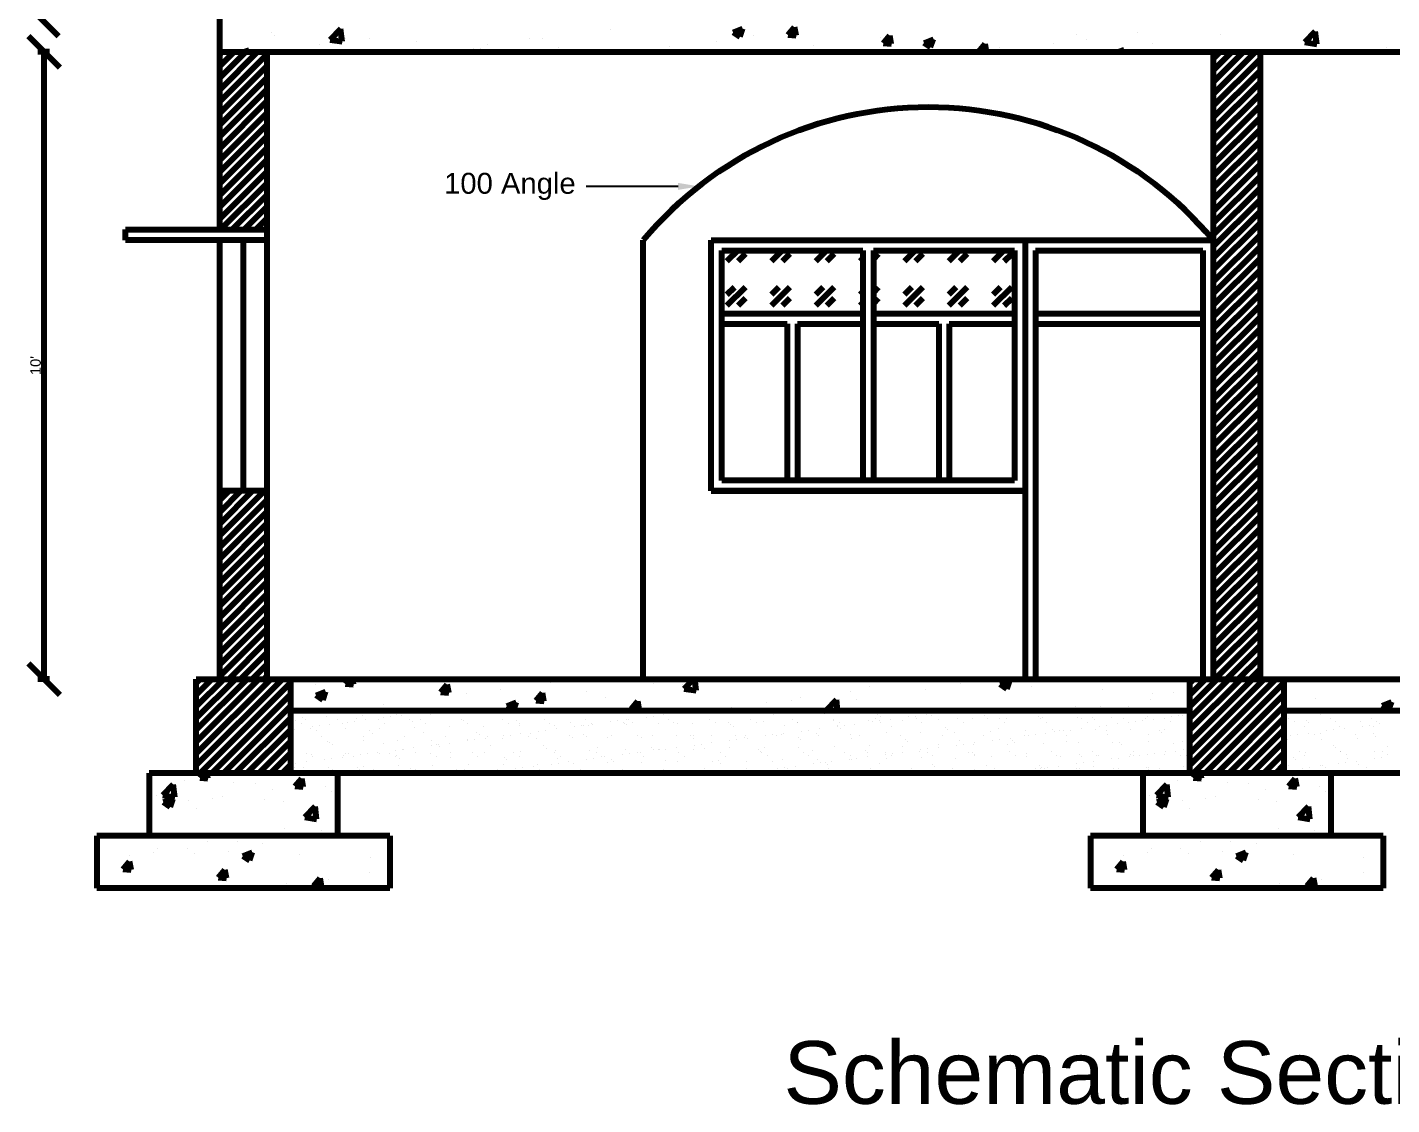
# Model space of a CAD drawing. Header units: inches. Extents: x 934 to 13503, y 40 to 6452.
# Drawn here: x 3445.5 to 3706.4, y 3813.6 to 4019.8 of the extents above; entities that cross this region are included whole.
import ezdxf

# ---------------------------------------------------------------- set-up
doc = ezdxf.new("R2010")
doc.units = ezdxf.units.IN
doc.layers.add('WINDOW', color=2, linetype='Continuous')
doc.styles.add('Annotative', font='arial.ttf')
doc.styles.get("Standard").update_dxf_attribs({"font": 'arial.ttf'})

# ---------------------------------------------------------------- blocks, each defined once
blk = doc.blocks.new('_Oblique')
at = {"color": 0, "linetype": 'ByBlock', "lineweight": -2}
blk.add_line((-0.5, -0.5), (0.5, 0.5), dxfattribs=at)

msp = doc.modelspace()

# ---------------------------------------------------------------- linework, layer by layer
at = {"color": 0, "lineweight": 80}
for p, q in [((3576.32, 3979.093), (3636.32, 3979.093)), ((3576.32, 3931.093), (3576.32, 3979.093)), ((3578.32, 3933.093), (3578.32, 3977.093)), ((3578.32, 3977.093), (3605.32, 3977.093)), ((3605.32, 3977.093), (3605.32, 3933.093)), ((3607.32, 3977.093), (3607.32, 3933.093)), ((3607.32, 3977.093), (3634.32, 3977.093)), ((3634.32, 3977.093), (3634.32, 3933.093)), ((3636.32, 3979.093), (3636.32, 3931.093)), ((3578.32, 3965.044), (3605.32, 3965.044)), ((3607.32, 3965.044), (3634.32, 3965.044)), ((3638.32, 3965.044), (3670.32, 3965.044)), ((3578.32, 3963.044), (3590.82, 3963.044)), ((3590.82, 3963.044), (3590.82, 3933.093)), ((3592.82, 3963.044), (3592.82, 3933.093)), ((3592.82, 3963.044), (3605.32, 3963.044)), ((3607.32, 3963.044), (3619.82, 3963.044)), ((3619.82, 3963.044), (3619.82, 3933.093)), ((3621.82, 3963.044), (3621.82, 3933.093)), ((3621.82, 3963.044), (3634.32, 3963.044)), ((3638.32, 3963.044), (3670.32, 3963.044)), ((3634.32, 3933.093), (3578.32, 3933.093)), ((3636.32, 3931.093), (3576.32, 3931.093))]:
    msp.add_line(p, q, dxfattribs=at)
at = {"layer": 'WINDOW', "color": 0, "lineweight": 80}
for p, q in [((3482.32, 3981.093), (3482.32, 4141.093)), ((3449.744, 4015.093), (3447.494, 4015.093)), ((3482.32, 4015.093), (3846.32, 4015.093)), ((3491.32, 4015.093), (3491.32, 3895.093)), ((3672.32, 4015.093), (3672.32, 3895.093)), ((3681.32, 3895.093), (3681.32, 4015.093)), ((3464.32, 3979.093), (3464.32, 3981.093)), ((3464.32, 3981.093), (3491.32, 3981.093)), ((3491.32, 3979.093), (3464.32, 3979.093)), ((3482.32, 3895.093), (3482.32, 3979.093)), ((3486.82, 3979.093), (3486.82, 3931.093)), ((3563.32, 3895.093), (3563.32, 3979.093)), ((3576.32, 3979.093), (3672.32, 3979.093)), ((3636.32, 3979.093), (3636.32, 3895.093)), ((3638.32, 3977.093), (3670.32, 3977.093)), ((3638.32, 3977.093), (3638.32, 3895.093)), ((3670.32, 3977.093), (3670.32, 3895.093)), ((3491.32, 3931.093), (3482.32, 3931.093)), ((3576.32, 3931.093), (3636.32, 3931.093)), ((3449.744, 3895.093), (3447.494, 3895.093)), ((3477.82, 3895.093), (3777.32, 3895.093)), ((3477.82, 3877.093), (3477.82, 3895.093)), ((3495.82, 3895.093), (3495.82, 3877.093)), ((3667.82, 3877.093), (3667.82, 3895.093)), ((3685.82, 3895.093), (3685.82, 3877.093)), ((3495.82, 3889.093), (3667.82, 3889.093)), ((3685.82, 3889.093), (3754.82, 3889.093)), ((3846.32, 3877.093), (3468.82, 3877.093)), ((3468.82, 3877.093), (3468.82, 3865.093)), ((3504.82, 3877.093), (3504.82, 3865.093)), ((3658.82, 3877.093), (3658.82, 3865.093)), ((3694.82, 3877.093), (3694.82, 3865.093)), ((3514.82, 3865.093), (3458.82, 3865.093)), ((3458.82, 3865.093), (3458.82, 3855.093)), ((3514.82, 3865.093), (3514.82, 3855.093)), ((3704.82, 3865.093), (3648.82, 3865.093)), ((3648.82, 3865.093), (3648.82, 3855.093)), ((3704.82, 3865.093), (3704.82, 3855.093)), ((3514.82, 3855.093), (3458.82, 3855.093)), ((3704.82, 3855.093), (3648.82, 3855.093))]:
    msp.add_line(p, q, dxfattribs=at)
at = {"layer": 'WINDOW', "color": 0, "linetype": 'Continuous', "lineweight": 80, "transparency": 33554687}
for p, q in [((3492.128, 4018.897), (3492.128, 4018.897)), ((3503.461, 4017.442), (3505.44, 4019.504)), ((3505.718, 4017.091), (3505.438, 4019.504)), ((3557.117, 4019.453), (3557.117, 4019.453)), ((3580.502, 4018.899), (3581.766, 4018.047)), ((3580.503, 4018.9), (3582.282, 4019.583)), ((3581.766, 4018.047), (3582.281, 4019.582)), ((3590.8, 4019.127), (3590.8, 4019.127)), ((3591.018, 4018.361), (3592.243, 4019.82)), ((3592.049, 4019.698), (3592.049, 4019.698)), ((3592.528, 4018.226), (3592.234, 4019.818)), ((3646.188, 4018.437), (3646.188, 4018.437)), ((3657.778, 4018.806), (3657.778, 4018.806)), ((3673.689, 4018.499), (3673.689, 4018.499)), ((3689.849, 4016.959), (3691.827, 4019.021)), ((3692.106, 4016.609), (3691.825, 4019.021)), ((3492.85, 4018.163), (3492.85, 4018.163)), ((3501.423, 4016.498), (3501.423, 4016.498)), ((3503.46, 4017.445), (3505.719, 4017.094)), ((3506.409, 4017.59), (3506.409, 4017.59)), ((3511.043, 4017.765), (3511.043, 4017.765)), ((3519.969, 4017.017), (3519.969, 4017.017)), ((3533.528, 4016.444), (3533.528, 4016.444)), ((3541.524, 4017.647), (3541.524, 4017.647)), ((3544.075, 4017.665), (3544.075, 4017.665)), ((3547.087, 4015.872), (3547.087, 4015.872)), ((3568.4, 4016.178), (3568.4, 4016.178)), ((3577.236, 4017.156), (3577.236, 4017.156)), ((3584.442, 4018.289), (3584.442, 4018.289)), ((3591.018, 4018.361), (3592.536, 4018.228)), ((3595.871, 4016.316), (3595.871, 4016.316)), ((3608.701, 4017.943), (3608.701, 4017.943)), ((3609.237, 4016.767), (3610.461, 4018.226)), ((3609.237, 4016.767), (3610.755, 4016.634)), ((3610.746, 4016.632), (3610.453, 4018.224)), ((3617.006, 4016.866), (3618.785, 4017.549)), ((3617.006, 4016.865), (3618.269, 4016.012)), ((3618.269, 4016.013), (3618.784, 4017.547)), ((3627.455, 4015.173), (3628.68, 4016.632)), ((3628.955, 4015.093), (3628.671, 4016.631)), ((3631.375, 4015.895), (3631.375, 4015.895)), ((3641.799, 4016.702), (3641.799, 4016.702)), ((3648.158, 4017.539), (3648.158, 4017.539)), ((3660.648, 4016.71), (3660.648, 4016.71)), ((3689.848, 4016.962), (3692.107, 4016.612)), ((3705.516, 4015.952), (3705.516, 4015.952)), ((3482.32, 4014.614), (3482.799, 4015.093)), ((3482.32, 4012.369), (3485.044, 4015.093)), ((3482.32, 4010.123), (3487.289, 4015.093)), ((3482.32, 4007.878), (3489.534, 4015.093)), ((3482.32, 4005.633), (3491.32, 4014.633)), ((3484.647, 4015.324), (3484.647, 4015.324)), ((3486.979, 4015.093), (3487.934, 4015.459)), ((3487.81, 4015.093), (3487.933, 4015.458)), ((3495.064, 4015.661), (3495.064, 4015.661)), ((3526.711, 4015.105), (3526.711, 4015.105)), ((3530.883, 4015.76), (3530.883, 4015.76)), ((3532.349, 4015.093), (3532.547, 4015.3)), ((3532.57, 4015.093), (3532.546, 4015.299)), ((3560.646, 4015.299), (3560.646, 4015.299)), ((3627.455, 4015.173), (3628.37, 4015.093)), ((3654.189, 4015.093), (3655.288, 4015.515)), ((3655.146, 4015.093), (3655.287, 4015.513)), ((3672.32, 4013.783), (3673.629, 4015.093)), ((3672.32, 4011.538), (3675.874, 4015.093)), ((3672.32, 4009.293), (3678.12, 4015.093)), ((3672.32, 4007.048), (3680.365, 4015.093)), ((3672.32, 4004.803), (3681.32, 4013.803)), ((3699.157, 4015.115), (3699.157, 4015.115)), ((3482.32, 4003.388), (3491.32, 4012.388)), ((3672.32, 4002.558), (3681.32, 4011.558)), ((3482.32, 4001.143), (3491.32, 4010.143)), ((3672.32, 4000.313), (3681.32, 4009.313)), ((3482.32, 3998.898), (3491.32, 4007.898)), ((3482.32, 3996.653), (3491.32, 4005.653)), ((3672.32, 3998.068), (3681.32, 4007.068)), ((3482.32, 3994.408), (3491.32, 4003.408)), ((3672.32, 3995.823), (3681.32, 4004.823)), ((3482.32, 3992.163), (3491.32, 4001.163)), ((3672.32, 3993.578), (3681.32, 4002.578)), ((3672.32, 3991.332), (3681.32, 4000.332)), ((3482.32, 3989.918), (3491.32, 3998.918)), ((3672.32, 3989.087), (3681.32, 3998.087)), ((3482.32, 3987.673), (3491.32, 3996.673)), ((3672.32, 3986.842), (3681.32, 3995.842)), ((3482.32, 3985.428), (3491.32, 3994.428)), ((3672.32, 3984.597), (3681.32, 3993.597)), ((3482.32, 3983.183), (3491.32, 3992.183)), ((3482.475, 3981.093), (3491.32, 3989.938)), ((3672.32, 3982.352), (3681.32, 3991.352)), ((3484.72, 3981.093), (3491.32, 3987.693)), ((3672.32, 3980.107), (3681.32, 3989.107)), ((3486.965, 3981.093), (3491.32, 3985.447)), ((3672.32, 3977.862), (3681.32, 3986.862)), ((3672.32, 3975.617), (3681.32, 3984.617)), ((3489.21, 3981.093), (3491.32, 3983.202)), ((3672.32, 3973.372), (3681.32, 3982.372)), ((3477.798, 3979.362), (3477.798, 3979.362)), ((3672.32, 3971.127), (3681.32, 3980.127)), ((3579.318, 3975.034), (3581.377, 3977.093)), ((3587.803, 3975.034), (3589.862, 3977.093)), ((3596.289, 3975.034), (3598.347, 3977.093)), ((3613.259, 3975.034), (3615.318, 3977.093)), ((3621.745, 3975.034), (3623.803, 3977.093)), ((3630.23, 3975.034), (3632.288, 3977.093)), ((3672.32, 3968.882), (3681.32, 3977.882)), ((3581.44, 3975.034), (3582.854, 3976.449)), ((3589.925, 3975.034), (3591.339, 3976.449)), ((3598.41, 3975.034), (3599.824, 3976.449)), ((3604.774, 3975.034), (3605.32, 3975.58)), ((3607.32, 3975.459), (3608.31, 3976.449)), ((3615.381, 3975.034), (3616.795, 3976.449)), ((3623.866, 3975.034), (3625.28, 3976.449)), ((3632.351, 3975.034), (3633.765, 3976.449)), ((3672.32, 3966.637), (3681.32, 3975.637)), ((3672.32, 3964.392), (3681.32, 3973.392)), ((3579.318, 3966.549), (3582.854, 3970.085)), ((3579.318, 3968.67), (3580.732, 3970.085)), ((3587.803, 3966.549), (3591.339, 3970.085)), ((3587.803, 3968.67), (3589.218, 3970.085)), ((3596.289, 3966.549), (3599.824, 3970.085)), ((3596.289, 3968.67), (3597.703, 3970.085)), ((3604.774, 3968.67), (3605.32, 3969.216)), ((3607.32, 3969.095), (3608.31, 3970.085)), ((3613.259, 3966.549), (3616.795, 3970.085)), ((3613.259, 3968.67), (3614.674, 3970.085)), ((3621.745, 3966.549), (3625.28, 3970.085)), ((3621.745, 3968.67), (3623.159, 3970.085)), ((3630.23, 3966.549), (3633.765, 3970.085)), ((3630.23, 3968.67), (3631.644, 3970.085)), ((3672.32, 3962.147), (3681.32, 3971.147)), ((3672.32, 3959.902), (3681.32, 3968.902)), ((3581.44, 3966.549), (3582.854, 3967.963)), ((3589.925, 3966.549), (3591.339, 3967.963)), ((3598.41, 3966.549), (3599.824, 3967.963)), ((3604.774, 3966.549), (3605.32, 3967.095)), ((3607.32, 3966.973), (3608.31, 3967.963)), ((3615.381, 3966.549), (3616.795, 3967.963)), ((3623.866, 3966.549), (3625.28, 3967.963)), ((3632.351, 3966.549), (3633.765, 3967.963)), ((3672.32, 3957.657), (3681.32, 3966.657)), ((3672.32, 3955.411), (3681.32, 3964.411)), ((3672.32, 3953.166), (3681.32, 3962.166)), ((3672.32, 3950.921), (3681.32, 3959.921)), ((3672.32, 3948.676), (3681.32, 3957.676)), ((3672.32, 3946.431), (3681.32, 3955.431)), ((3672.32, 3944.186), (3681.32, 3953.186)), ((3672.32, 3941.941), (3681.32, 3950.941)), ((3672.32, 3939.696), (3681.32, 3948.696)), ((3672.32, 3937.451), (3681.32, 3946.451)), ((3672.32, 3935.206), (3681.32, 3944.206)), ((3672.32, 3932.961), (3681.32, 3941.961)), ((3672.32, 3930.716), (3681.32, 3939.716)), ((3672.32, 3928.471), (3681.32, 3937.471)), ((3672.32, 3926.226), (3681.32, 3935.226)), ((3672.32, 3923.981), (3681.32, 3932.981)), ((3482.32, 3929.301), (3484.111, 3931.093)), ((3482.32, 3927.056), (3486.356, 3931.093)), ((3482.32, 3924.811), (3488.602, 3931.093)), ((3482.32, 3922.566), (3490.847, 3931.093)), ((3672.32, 3921.736), (3681.32, 3930.736)), ((3482.32, 3920.321), (3491.32, 3929.321)), ((3672.32, 3919.49), (3681.32, 3928.49)), ((3482.32, 3918.076), (3491.32, 3927.076)), ((3482.32, 3915.831), (3491.32, 3924.831)), ((3672.32, 3917.245), (3681.32, 3926.245)), ((3482.32, 3913.586), (3491.32, 3922.586)), ((3672.32, 3915), (3681.32, 3924)), ((3482.32, 3911.341), (3491.32, 3920.341)), ((3672.32, 3912.755), (3681.32, 3921.755)), ((3672.32, 3910.51), (3681.32, 3919.51)), ((3482.32, 3909.096), (3491.32, 3918.096)), ((3672.32, 3908.265), (3681.32, 3917.265)), ((3482.32, 3906.851), (3491.32, 3915.851)), ((3672.32, 3906.02), (3681.32, 3915.02)), ((3482.32, 3904.605), (3491.32, 3913.605)), ((3672.32, 3903.775), (3681.32, 3912.775)), ((3482.32, 3902.36), (3491.32, 3911.36)), ((3482.32, 3900.115), (3491.32, 3909.115)), ((3672.32, 3901.53), (3681.32, 3910.53)), ((3482.32, 3897.87), (3491.32, 3906.87)), ((3672.32, 3899.285), (3681.32, 3908.285)), ((3482.32, 3895.625), (3491.32, 3904.625)), ((3672.32, 3897.04), (3681.32, 3906.04)), ((3672.618, 3895.093), (3681.32, 3903.795)), ((3484.032, 3895.093), (3491.32, 3902.38)), ((3674.863, 3895.093), (3681.32, 3901.55)), ((3486.278, 3895.093), (3491.32, 3900.135)), ((3677.108, 3895.093), (3681.32, 3899.305)), ((3488.523, 3895.093), (3491.32, 3897.89)), ((3679.353, 3895.093), (3681.32, 3897.06)), ((3477.82, 3894.33), (3478.583, 3895.093)), ((3477.82, 3892.085), (3480.828, 3895.093)), ((3477.82, 3889.84), (3483.073, 3895.093)), ((3477.82, 3887.595), (3485.318, 3895.093)), ((3477.82, 3885.35), (3487.563, 3895.093)), ((3477.82, 3883.105), (3489.808, 3895.093)), ((3477.82, 3880.859), (3492.053, 3895.093)), ((3477.82, 3878.614), (3494.298, 3895.093)), ((3478.543, 3877.093), (3495.82, 3894.369)), ((3490.768, 3895.093), (3491.32, 3895.645)), ((3500.688, 3893.969), (3500.688, 3893.969)), ((3506.378, 3894.184), (3507.14, 3895.093)), ((3506.378, 3894.184), (3507.896, 3894.051)), ((3507.888, 3894.05), (3507.695, 3895.093)), ((3524.596, 3892.59), (3525.821, 3894.05)), ((3526.106, 3892.456), (3525.812, 3894.048)), ((3545.575, 3894.374), (3545.575, 3894.374)), ((3565.313, 3894.247), (3565.313, 3894.247)), ((3570.85, 3894.078), (3570.85, 3894.078)), ((3571.146, 3893.249), (3573.405, 3892.899)), ((3571.147, 3893.246), (3572.919, 3895.093)), ((3573.404, 3892.896), (3573.148, 3895.093)), ((3606.562, 3893.586), (3606.562, 3893.586)), ((3610.508, 3894.816), (3610.508, 3894.816)), ((3618.974, 3894.899), (3618.974, 3894.899)), ((3624.067, 3894.243), (3624.067, 3894.243)), ((3630.302, 3894.803), (3630.302, 3894.803)), ((3631.589, 3894.093), (3633.368, 3894.775)), ((3631.589, 3894.091), (3632.852, 3893.239)), ((3632.852, 3893.239), (3633.367, 3894.774)), ((3637.626, 3893.67), (3637.626, 3893.67)), ((3667.82, 3894.33), (3668.583, 3895.093)), ((3667.82, 3892.085), (3670.828, 3895.093)), ((3667.82, 3889.84), (3673.073, 3895.093)), ((3667.82, 3887.595), (3675.318, 3895.093)), ((3667.82, 3885.35), (3677.563, 3895.093)), ((3667.82, 3883.105), (3679.808, 3895.093)), ((3667.82, 3880.859), (3682.053, 3895.093)), ((3667.82, 3878.614), (3684.298, 3895.093)), ((3668.543, 3877.093), (3685.82, 3894.369)), ((3480.788, 3877.093), (3495.82, 3892.124)), ((3500.738, 3892.002), (3502.001, 3891.149)), ((3500.739, 3892.003), (3502.517, 3892.686)), ((3502.001, 3891.149), (3502.516, 3892.684)), ((3524.596, 3892.59), (3526.115, 3892.458)), ((3529.596, 3892.27), (3529.596, 3892.27)), ((3535.955, 3893.107), (3535.955, 3893.107)), ((3537.242, 3889.969), (3539.02, 3890.651)), ((3538.504, 3889.115), (3539.019, 3890.65)), ((3539.442, 3890.832), (3539.442, 3890.832)), ((3542.815, 3890.997), (3544.039, 3892.456)), ((3542.815, 3890.996), (3544.333, 3890.864)), ((3544.324, 3890.862), (3544.031, 3892.454)), ((3552.484, 3892.62), (3552.484, 3892.62)), ((3556.037, 3891.535), (3556.037, 3891.535)), ((3561.033, 3889.403), (3562.258, 3890.862)), ((3562.543, 3889.268), (3562.249, 3890.86)), ((3586.954, 3890.683), (3586.954, 3890.683)), ((3591.749, 3891.043), (3591.749, 3891.043)), ((3593.312, 3891.52), (3593.312, 3891.52)), ((3598.304, 3889.093), (3600.233, 3891.104)), ((3600.465, 3889.093), (3600.231, 3891.104)), ((3602.932, 3892.787), (3602.932, 3892.787)), ((3604.068, 3891.11), (3604.068, 3891.11)), ((3617.26, 3893.014), (3617.26, 3893.014)), ((3651.185, 3893.097), (3651.185, 3893.097)), ((3660.29, 3891.2), (3660.29, 3891.2)), ((3660.702, 3892.325), (3660.702, 3892.325)), ((3664.744, 3892.524), (3664.744, 3892.524)), ((3670.788, 3877.093), (3685.82, 3892.124)), ((3691.862, 3891.379), (3691.862, 3891.379)), ((3704.596, 3890.024), (3706.374, 3890.707)), ((3705.421, 3890.806), (3705.421, 3890.806)), ((3705.858, 3889.171), (3706.373, 3890.705)), ((3483.033, 3877.093), (3495.82, 3889.879)), ((3496.204, 3887.992), (3496.204, 3887.992)), ((3502.701, 3887.961), (3502.701, 3887.961)), ((3509.561, 3888.208), (3509.561, 3888.208)), ((3513.555, 3890.158), (3513.555, 3890.158)), ((3516.21, 3888.293), (3516.21, 3888.293)), ((3517.046, 3888.215), (3517.046, 3888.215)), ((3520.496, 3888.669), (3520.496, 3888.669)), ((3521.818, 3888.843), (3521.818, 3888.843)), ((3522.708, 3888.262), (3522.708, 3888.262)), ((3529.568, 3888.509), (3529.568, 3888.509)), ((3536.217, 3888.594), (3536.217, 3888.594)), ((3537.241, 3889.967), (3538.504, 3889.115)), ((3542.714, 3888.563), (3542.714, 3888.563)), ((3547.212, 3888.882), (3547.212, 3888.882)), ((3549.574, 3888.81), (3549.574, 3888.81)), ((3556.223, 3888.895), (3556.223, 3888.895)), ((3557.057, 3889.087), (3557.057, 3889.087)), ((3561.033, 3889.403), (3562.551, 3889.27)), ((3562.721, 3888.863), (3562.721, 3888.863)), ((3565.183, 3887.976), (3565.183, 3887.976)), ((3567.221, 3888.999), (3567.221, 3888.999)), ((3567.248, 3888.248), (3567.248, 3888.248)), ((3567.689, 3888.57), (3567.689, 3888.57)), ((3570.698, 3888.702), (3570.698, 3888.702)), ((3572.02, 3888.876), (3572.02, 3888.876)), ((3577.534, 3888.775), (3577.534, 3888.775)), ((3580.329, 3889.093), (3580.476, 3889.268)), ((3580.5, 3889.093), (3580.468, 3889.266)), ((3587.698, 3888.688), (3587.698, 3888.688)), ((3588.166, 3888.259), (3588.166, 3888.259)), ((3591.238, 3889.484), (3591.238, 3889.484)), ((3598.012, 3888.463), (3598.012, 3888.463)), ((3608.175, 3888.376), (3608.175, 3888.376)), ((3608.643, 3887.947), (3608.643, 3887.947)), ((3615.384, 3888.008), (3615.384, 3888.008)), ((3617.449, 3888.28), (3617.449, 3888.28)), ((3618.489, 3888.151), (3618.489, 3888.151)), ((3620.899, 3888.735), (3620.899, 3888.735)), ((3622.222, 3888.909), (3622.222, 3888.909)), ((3628.652, 3888.064), (3628.652, 3888.064)), ((3644.311, 3889.096), (3644.311, 3889.096)), ((3645.889, 3889.782), (3645.889, 3889.782)), ((3650.67, 3889.933), (3650.67, 3889.933)), ((3656.015, 3889.878), (3656.015, 3889.878)), ((3659.69, 3888.017), (3659.69, 3888.017)), ((3665.586, 3888.041), (3665.586, 3888.041)), ((3666.339, 3888.102), (3666.339, 3888.102)), ((3667.651, 3888.313), (3667.651, 3888.313)), ((3673.033, 3877.093), (3685.82, 3889.879)), ((3686.345, 3888.403), (3686.345, 3888.403)), ((3692.843, 3888.372), (3692.843, 3888.372)), ((3698.188, 3888.928), (3698.188, 3888.928)), ((3699.703, 3888.619), (3699.703, 3888.619)), ((3704.595, 3890.023), (3705.858, 3889.17)), ((3706.352, 3888.704), (3706.352, 3888.704)), ((3485.278, 3877.093), (3495.82, 3887.634)), ((3487.523, 3877.093), (3495.82, 3885.389)), ((3496.535, 3885.515), (3496.535, 3885.515)), ((3496.894, 3887.259), (3496.894, 3887.259)), ((3497.965, 3886.576), (3497.965, 3886.576)), ((3498.154, 3887.706), (3498.154, 3887.706)), ((3498.622, 3887.277), (3498.622, 3887.277)), ((3499.638, 3885.611), (3499.638, 3885.611)), ((3499.985, 3885.969), (3499.985, 3885.969)), ((3501.307, 3886.143), (3501.307, 3886.143)), ((3503.372, 3886.415), (3503.372, 3886.415)), ((3504.804, 3887.273), (3504.804, 3887.273)), ((3505.875, 3886.591), (3505.875, 3886.591)), ((3506.287, 3885.695), (3506.287, 3885.695)), ((3506.822, 3886.869), (3506.822, 3886.869)), ((3508.144, 3887.043), (3508.144, 3887.043)), ((3508.467, 3887.481), (3508.467, 3887.481)), ((3510.209, 3887.315), (3510.209, 3887.315)), ((3512.714, 3887.287), (3512.714, 3887.287)), ((3512.784, 3885.664), (3512.784, 3885.664)), ((3513.659, 3887.769), (3513.659, 3887.769)), ((3513.785, 3886.605), (3513.785, 3886.605)), ((3514.981, 3887.943), (3514.981, 3887.943)), ((3518.631, 3887.394), (3518.631, 3887.394)), ((3519.099, 3886.965), (3519.099, 3886.965)), ((3519.645, 3885.911), (3519.645, 3885.911)), ((3520.623, 3887.302), (3520.623, 3887.302)), ((3521.695, 3886.619), (3521.695, 3886.619)), ((3526.293, 3885.996), (3526.293, 3885.996)), ((3528.533, 3887.316), (3528.533, 3887.316)), ((3528.944, 3887.169), (3528.944, 3887.169)), ((3529.604, 3886.634), (3529.604, 3886.634)), ((3532.791, 3885.965), (3532.791, 3885.965)), ((3536.443, 3887.331), (3536.443, 3887.331)), ((3537.514, 3886.648), (3537.514, 3886.648)), ((3539.108, 3887.082), (3539.108, 3887.082)), ((3539.576, 3886.653), (3539.576, 3886.653)), ((3539.651, 3886.212), (3539.651, 3886.212)), ((3544.353, 3887.345), (3544.353, 3887.345)), ((3545.424, 3886.663), (3545.424, 3886.663)), ((3546.3, 3886.297), (3546.3, 3886.297)), ((3546.737, 3885.547), (3546.737, 3885.547)), ((3549.422, 3886.857), (3549.422, 3886.857)), ((3550.187, 3886.001), (3550.187, 3886.001)), ((3551.509, 3886.175), (3551.509, 3886.175)), ((3551.962, 3886.235), (3551.962, 3886.235)), ((3552.263, 3887.359), (3552.263, 3887.359)), ((3552.797, 3886.266), (3552.797, 3886.266)), ((3553.334, 3886.677), (3553.334, 3886.677)), ((3553.574, 3886.447), (3553.574, 3886.447)), ((3557.024, 3886.902), (3557.024, 3886.902)), ((3558.346, 3887.076), (3558.346, 3887.076)), ((3559.585, 3886.77), (3559.585, 3886.77)), ((3559.658, 3886.513), (3559.658, 3886.513)), ((3560.053, 3886.341), (3560.053, 3886.341)), ((3560.173, 3887.374), (3560.173, 3887.374)), ((3560.411, 3887.347), (3560.411, 3887.347)), ((3561.244, 3886.691), (3561.244, 3886.691)), ((3563.861, 3887.802), (3563.861, 3887.802)), ((3566.306, 3886.598), (3566.306, 3886.598)), ((3568.083, 3887.388), (3568.083, 3887.388)), ((3569.154, 3886.706), (3569.154, 3886.706)), ((3569.899, 3886.546), (3569.899, 3886.546)), ((3572.804, 3886.567), (3572.804, 3886.567)), ((3575.993, 3887.402), (3575.993, 3887.402)), ((3577.064, 3886.72), (3577.064, 3886.72)), ((3579.664, 3886.814), (3579.664, 3886.814)), ((3580.062, 3886.458), (3580.062, 3886.458)), ((3580.531, 3886.029), (3580.531, 3886.029)), ((3583.903, 3887.417), (3583.903, 3887.417)), ((3584.974, 3886.734), (3584.974, 3886.734)), ((3586.313, 3886.899), (3586.313, 3886.899)), ((3590.376, 3886.234), (3590.376, 3886.234)), ((3591.813, 3887.431), (3591.813, 3887.431)), ((3592.81, 3886.868), (3592.81, 3886.868)), ((3592.884, 3886.749), (3592.884, 3886.749)), ((3596.938, 3885.58), (3596.938, 3885.58)), ((3599.671, 3887.115), (3599.671, 3887.115)), ((3599.723, 3887.446), (3599.723, 3887.446)), ((3600.388, 3886.034), (3600.388, 3886.034)), ((3600.54, 3886.146), (3600.54, 3886.146)), ((3600.794, 3886.763), (3600.794, 3886.763)), ((3601.008, 3885.717), (3601.008, 3885.717)), ((3601.71, 3886.208), (3601.71, 3886.208)), ((3603.775, 3886.48), (3603.775, 3886.48)), ((3606.319, 3887.199), (3606.319, 3887.199)), ((3607.225, 3886.934), (3607.225, 3886.934)), ((3607.633, 3887.46), (3607.633, 3887.46)), ((3608.547, 3887.108), (3608.547, 3887.108)), ((3608.704, 3886.778), (3608.704, 3886.778)), ((3610.612, 3887.38), (3610.612, 3887.38)), ((3610.853, 3885.922), (3610.853, 3885.922)), ((3612.817, 3887.168), (3612.817, 3887.168)), ((3614.062, 3887.834), (3614.062, 3887.834)), ((3615.543, 3887.474), (3615.543, 3887.474)), ((3616.614, 3886.792), (3616.614, 3886.792)), ((3619.677, 3887.415), (3619.677, 3887.415)), ((3621.017, 3885.834), (3621.017, 3885.834)), ((3621.485, 3885.405), (3621.485, 3885.405)), ((3623.452, 3887.489), (3623.452, 3887.489)), ((3624.524, 3886.806), (3624.524, 3886.806)), ((3626.326, 3887.5), (3626.326, 3887.5)), ((3629.121, 3887.635), (3629.121, 3887.635)), ((3631.33, 3885.61), (3631.33, 3885.61)), ((3631.362, 3887.503), (3631.362, 3887.503)), ((3632.433, 3886.821), (3632.433, 3886.821)), ((3632.823, 3887.469), (3632.823, 3887.469)), ((3638.966, 3887.839), (3638.966, 3887.839)), ((3639.272, 3887.517), (3639.272, 3887.517)), ((3639.684, 3887.716), (3639.684, 3887.716)), ((3640.343, 3886.835), (3640.343, 3886.835)), ((3641.494, 3885.523), (3641.494, 3885.523)), ((3645.075, 3885.341), (3645.075, 3885.341)), ((3646.332, 3887.801), (3646.332, 3887.801)), ((3647.14, 3885.613), (3647.14, 3885.613)), ((3647.182, 3887.532), (3647.182, 3887.532)), ((3648.253, 3886.849), (3648.253, 3886.849)), ((3649.13, 3887.752), (3649.13, 3887.752)), ((3649.598, 3887.323), (3649.598, 3887.323)), ((3649.767, 3885.42), (3649.767, 3885.42)), ((3650.59, 3886.067), (3650.59, 3886.067)), ((3651.912, 3886.241), (3651.912, 3886.241)), ((3652.83, 3887.77), (3652.83, 3887.77)), ((3653.977, 3886.513), (3653.977, 3886.513)), ((3655.092, 3887.546), (3655.092, 3887.546)), ((3656.163, 3886.864), (3656.163, 3886.864)), ((3656.416, 3885.504), (3656.416, 3885.504)), ((3657.427, 3886.967), (3657.427, 3886.967)), ((3658.749, 3887.141), (3658.749, 3887.141)), ((3659.443, 3887.527), (3659.443, 3887.527)), ((3660.814, 3887.413), (3660.814, 3887.413)), ((3662.913, 3885.473), (3662.913, 3885.473)), ((3663.002, 3887.561), (3663.002, 3887.561)), ((3664.073, 3886.878), (3664.073, 3886.878)), ((3664.264, 3887.867), (3664.264, 3887.867)), ((3675.278, 3877.093), (3685.82, 3887.634)), ((3677.523, 3877.093), (3685.82, 3885.389)), ((3686.732, 3887.604), (3686.732, 3887.604)), ((3687.803, 3886.921), (3687.803, 3886.921)), ((3689.78, 3886.021), (3689.78, 3886.021)), ((3690.084, 3887.128), (3690.084, 3887.128)), ((3690.552, 3886.699), (3690.552, 3886.699)), ((3694.642, 3887.618), (3694.642, 3887.618)), ((3695.276, 3885.374), (3695.276, 3885.374)), ((3695.713, 3886.936), (3695.713, 3886.936)), ((3696.429, 3886.106), (3696.429, 3886.106)), ((3697.341, 3885.645), (3697.341, 3885.645)), ((3700.397, 3886.904), (3700.397, 3886.904)), ((3700.791, 3886.1), (3700.791, 3886.1)), ((3702.113, 3886.274), (3702.113, 3886.274)), ((3702.552, 3887.632), (3702.552, 3887.632)), ((3702.926, 3886.075), (3702.926, 3886.075)), ((3703.623, 3886.95), (3703.623, 3886.95)), ((3704.178, 3886.546), (3704.178, 3886.546)), ((3489.769, 3877.093), (3495.82, 3883.144)), ((3496.364, 3883.098), (3496.364, 3883.098)), ((3500.832, 3885.252), (3500.832, 3885.252)), ((3501.821, 3884.12), (3501.821, 3884.12)), ((3502.861, 3883.067), (3502.861, 3883.067)), ((3503.36, 3882.935), (3503.36, 3882.935)), ((3509.721, 3883.314), (3509.721, 3883.314)), ((3509.731, 3884.134), (3509.731, 3884.134)), ((3510.995, 3885.165), (3510.995, 3885.165)), ((3511.463, 3884.736), (3511.463, 3884.736)), ((3516.37, 3883.399), (3516.37, 3883.399)), ((3517.641, 3884.149), (3517.641, 3884.149)), ((3521.309, 3884.94), (3521.309, 3884.94)), ((3522.868, 3883.368), (3522.868, 3883.368)), ((3525.551, 3884.163), (3525.551, 3884.163)), ((3526.225, 3882.847), (3526.225, 3882.847)), ((3529.675, 3883.301), (3529.675, 3883.301)), ((3529.728, 3883.615), (3529.728, 3883.615)), ((3530.997, 3883.475), (3530.997, 3883.475)), ((3531.472, 3884.853), (3531.472, 3884.853)), ((3531.941, 3884.424), (3531.941, 3884.424)), ((3533.062, 3883.747), (3533.062, 3883.747)), ((3533.46, 3884.177), (3533.46, 3884.177)), ((3536.377, 3883.7), (3536.377, 3883.7)), ((3536.512, 3884.201), (3536.512, 3884.201)), ((3537.834, 3884.375), (3537.834, 3884.375)), ((3539.899, 3884.647), (3539.899, 3884.647)), ((3541.37, 3884.192), (3541.37, 3884.192)), ((3541.786, 3884.628), (3541.786, 3884.628)), ((3542.874, 3883.668), (3542.874, 3883.668)), ((3543.349, 3885.101), (3543.349, 3885.101)), ((3544.672, 3885.275), (3544.672, 3885.275)), ((3549.28, 3884.206), (3549.28, 3884.206)), ((3549.734, 3883.916), (3549.734, 3883.916)), ((3551.95, 3884.541), (3551.95, 3884.541)), ((3552.418, 3884.112), (3552.418, 3884.112)), ((3556.383, 3884), (3556.383, 3884)), ((3557.19, 3884.22), (3557.19, 3884.22)), ((3562.263, 3884.316), (3562.263, 3884.316)), ((3562.881, 3883.969), (3562.881, 3883.969)), ((3565.1, 3884.235), (3565.1, 3884.235)), ((3569.741, 3884.216), (3569.741, 3884.216)), ((3572.427, 3884.229), (3572.427, 3884.229)), ((3572.895, 3883.8), (3572.895, 3883.8)), ((3573.01, 3884.249), (3573.01, 3884.249)), ((3576.39, 3884.301), (3576.39, 3884.301)), ((3576.427, 3882.88), (3576.427, 3882.88)), ((3579.877, 3883.334), (3579.877, 3883.334)), ((3580.92, 3884.264), (3580.92, 3884.264)), ((3581.199, 3883.508), (3581.199, 3883.508)), ((3582.74, 3884.004), (3582.74, 3884.004)), ((3582.887, 3884.27), (3582.887, 3884.27)), ((3583.264, 3883.78), (3583.264, 3883.78)), ((3586.714, 3884.234), (3586.714, 3884.234)), ((3588.036, 3884.408), (3588.036, 3884.408)), ((3588.83, 3884.278), (3588.83, 3884.278)), ((3589.747, 3884.517), (3589.747, 3884.517)), ((3590.101, 3884.68), (3590.101, 3884.68)), ((3592.904, 3883.917), (3592.904, 3883.917)), ((3593.372, 3883.488), (3593.372, 3883.488)), ((3593.551, 3885.134), (3593.551, 3885.134)), ((3594.873, 3885.308), (3594.873, 3885.308)), ((3596.396, 3884.602), (3596.396, 3884.602)), ((3596.74, 3884.292), (3596.74, 3884.292)), ((3602.894, 3884.571), (3602.894, 3884.571)), ((3603.218, 3883.693), (3603.218, 3883.693)), ((3604.65, 3884.307), (3604.65, 3884.307)), ((3609.754, 3884.818), (3609.754, 3884.818)), ((3612.56, 3884.321), (3612.56, 3884.321)), ((3613.381, 3883.605), (3613.381, 3883.605)), ((3613.849, 3883.176), (3613.849, 3883.176)), ((3616.403, 3884.903), (3616.403, 3884.903)), ((3620.47, 3884.335), (3620.47, 3884.335)), ((3622.9, 3884.872), (3622.9, 3884.872)), ((3623.695, 3883.381), (3623.695, 3883.381)), ((3626.628, 3882.912), (3626.628, 3882.912)), ((3628.38, 3884.35), (3628.38, 3884.35)), ((3629.76, 3885.119), (3629.76, 3885.119)), ((3630.078, 3883.367), (3630.078, 3883.367)), ((3631.401, 3883.541), (3631.401, 3883.541)), ((3633.466, 3883.812), (3633.466, 3883.812)), ((3633.858, 3883.293), (3633.858, 3883.293)), ((3634.327, 3882.864), (3634.327, 3882.864)), ((3636.289, 3884.364), (3636.289, 3884.364)), ((3636.409, 3885.204), (3636.409, 3885.204)), ((3636.916, 3884.267), (3636.916, 3884.267)), ((3638.238, 3884.441), (3638.238, 3884.441)), ((3639.844, 3882.822), (3639.844, 3882.822)), ((3640.303, 3884.713), (3640.303, 3884.713)), ((3641.962, 3885.094), (3641.962, 3885.094)), ((3642.907, 3885.172), (3642.907, 3885.172)), ((3643.753, 3885.167), (3643.753, 3885.167)), ((3644.172, 3883.069), (3644.172, 3883.069)), ((3644.199, 3884.378), (3644.199, 3884.378)), ((3646.492, 3882.907), (3646.492, 3882.907)), ((3651.808, 3885.298), (3651.808, 3885.298)), ((3652.109, 3884.393), (3652.109, 3884.393)), ((3652.99, 3882.876), (3652.99, 3882.876)), ((3654.336, 3882.981), (3654.336, 3882.981)), ((3659.85, 3883.123), (3659.85, 3883.123)), ((3660.019, 3884.407), (3660.019, 3884.407)), ((3661.971, 3885.211), (3661.971, 3885.211)), ((3662.439, 3884.782), (3662.439, 3884.782)), ((3664.649, 3882.757), (3664.649, 3882.757)), ((3666.499, 3883.208), (3666.499, 3883.208)), ((3679.769, 3877.093), (3685.82, 3883.144)), ((3686.505, 3883.509), (3686.505, 3883.509)), ((3687.117, 3884.299), (3687.117, 3884.299)), ((3688.439, 3884.473), (3688.439, 3884.473)), ((3690.504, 3884.745), (3690.504, 3884.745)), ((3691.659, 3884.465), (3691.659, 3884.465)), ((3692.762, 3884.674), (3692.762, 3884.674)), ((3693.003, 3883.477), (3693.003, 3883.477)), ((3693.954, 3885.199), (3693.954, 3885.199)), ((3699.569, 3884.479), (3699.569, 3884.479)), ((3699.863, 3883.725), (3699.863, 3883.725)), ((3702.926, 3884.587), (3702.926, 3884.587)), ((3703.394, 3884.158), (3703.394, 3884.158)), ((3492.014, 3877.093), (3495.82, 3880.899)), ((3496.192, 3880.277), (3496.192, 3880.277)), ((3498.945, 3880.898), (3498.945, 3880.898)), ((3499.798, 3880.717), (3499.798, 3880.717)), ((3500.016, 3880.216), (3500.016, 3880.216)), ((3503.828, 3882.506), (3503.828, 3882.506)), ((3505.714, 3880.147), (3505.714, 3880.147)), ((3506.038, 3880.481), (3506.038, 3880.481)), ((3506.447, 3880.801), (3506.447, 3880.801)), ((3506.855, 3880.913), (3506.855, 3880.913)), ((3507.926, 3880.23), (3507.926, 3880.23)), ((3509.164, 3880.601), (3509.164, 3880.601)), ((3510.486, 3880.775), (3510.486, 3880.775)), ((3512.551, 3881.047), (3512.551, 3881.047)), ((3512.944, 3880.77), (3512.944, 3880.77)), ((3513.673, 3882.711), (3513.673, 3882.711)), ((3514.765, 3880.927), (3514.765, 3880.927)), ((3515.836, 3880.245), (3515.836, 3880.245)), ((3516.001, 3881.501), (3516.001, 3881.501)), ((3516.201, 3880.394), (3516.201, 3880.394)), ((3517.323, 3881.675), (3517.323, 3881.675)), ((3517.462, 3881.693), (3517.462, 3881.693)), ((3519.388, 3881.947), (3519.388, 3881.947)), ((3519.805, 3881.017), (3519.805, 3881.017)), ((3522.675, 3880.941), (3522.675, 3880.941)), ((3522.838, 3882.401), (3522.838, 3882.401)), ((3523.746, 3880.259), (3523.746, 3880.259)), ((3523.837, 3882.623), (3523.837, 3882.623)), ((3524.16, 3882.575), (3524.16, 3882.575)), ((3524.305, 3882.194), (3524.305, 3882.194)), ((3526.453, 3881.102), (3526.453, 3881.102)), ((3526.515, 3880.17), (3526.515, 3880.17)), ((3530.585, 3880.956), (3530.585, 3880.956)), ((3531.656, 3880.273), (3531.656, 3880.273)), ((3532.951, 3881.071), (3532.951, 3881.071)), ((3534.15, 3882.399), (3534.15, 3882.399)), ((3538.495, 3880.97), (3538.495, 3880.97)), ((3539.566, 3880.288), (3539.566, 3880.288)), ((3539.811, 3881.318), (3539.811, 3881.318)), ((3544.314, 3882.312), (3544.314, 3882.312)), ((3544.782, 3881.883), (3544.782, 3881.883)), ((3546.405, 3880.985), (3546.405, 3880.985)), ((3546.46, 3881.403), (3546.46, 3881.403)), ((3547.476, 3880.302), (3547.476, 3880.302)), ((3552.957, 3881.372), (3552.957, 3881.372)), ((3554.315, 3880.999), (3554.315, 3880.999)), ((3554.628, 3882.087), (3554.628, 3882.087)), ((3555.386, 3880.317), (3555.386, 3880.317)), ((3555.916, 3880.179), (3555.916, 3880.179)), ((3559.366, 3880.633), (3559.366, 3880.633)), ((3559.818, 3881.619), (3559.818, 3881.619)), ((3560.688, 3880.807), (3560.688, 3880.807)), ((3562.224, 3881.013), (3562.224, 3881.013)), ((3562.753, 3881.079), (3562.753, 3881.079)), ((3563.296, 3880.331), (3563.296, 3880.331)), ((3564.791, 3882), (3564.791, 3882)), ((3565.259, 3881.571), (3565.259, 3881.571)), ((3566.203, 3881.534), (3566.203, 3881.534)), ((3566.466, 3881.704), (3566.466, 3881.704)), ((3567.525, 3881.708), (3567.525, 3881.708)), ((3569.59, 3881.979), (3569.59, 3881.979)), ((3570.134, 3881.028), (3570.134, 3881.028)), ((3571.205, 3880.345), (3571.205, 3880.345)), ((3572.964, 3881.673), (3572.964, 3881.673)), ((3573.04, 3882.434), (3573.04, 3882.434)), ((3574.362, 3882.608), (3574.362, 3882.608)), ((3575.105, 3881.775), (3575.105, 3881.775)), ((3578.044, 3881.042), (3578.044, 3881.042)), ((3579.115, 3880.36), (3579.115, 3880.36)), ((3579.824, 3881.92), (3579.824, 3881.92)), ((3585.269, 3881.688), (3585.269, 3881.688)), ((3585.737, 3881.259), (3585.737, 3881.259)), ((3585.954, 3881.056), (3585.954, 3881.056)), ((3586.473, 3882.005), (3586.473, 3882.005)), ((3587.025, 3880.374), (3587.025, 3880.374)), ((3592.97, 3881.973), (3592.97, 3881.973)), ((3593.864, 3881.071), (3593.864, 3881.071)), ((3594.935, 3880.388), (3594.935, 3880.388)), ((3595.582, 3881.463), (3595.582, 3881.463)), ((3599.831, 3882.221), (3599.831, 3882.221)), ((3601.774, 3881.085), (3601.774, 3881.085)), ((3602.845, 3880.403), (3602.845, 3880.403)), ((3605.746, 3881.376), (3605.746, 3881.376)), ((3606.117, 3880.212), (3606.117, 3880.212)), ((3606.214, 3880.947), (3606.214, 3880.947)), ((3606.479, 3882.305), (3606.479, 3882.305)), ((3609.567, 3880.666), (3609.567, 3880.666)), ((3609.684, 3881.099), (3609.684, 3881.099)), ((3610.755, 3880.417), (3610.755, 3880.417)), ((3610.889, 3880.84), (3610.889, 3880.84)), ((3612.954, 3881.112), (3612.954, 3881.112)), ((3612.977, 3882.274), (3612.977, 3882.274)), ((3616.059, 3881.151), (3616.059, 3881.151)), ((3616.404, 3881.566), (3616.404, 3881.566)), ((3617.594, 3881.114), (3617.594, 3881.114)), ((3617.726, 3881.74), (3617.726, 3881.74)), ((3618.665, 3880.431), (3618.665, 3880.431)), ((3619.791, 3882.012), (3619.791, 3882.012)), ((3619.837, 3882.521), (3619.837, 3882.521)), ((3623.241, 3882.466), (3623.241, 3882.466)), ((3624.563, 3882.64), (3624.563, 3882.64)), ((3625.504, 3881.128), (3625.504, 3881.128)), ((3626.223, 3881.064), (3626.223, 3881.064)), ((3626.486, 3882.606), (3626.486, 3882.606)), ((3626.575, 3880.446), (3626.575, 3880.446)), ((3626.691, 3880.635), (3626.691, 3880.635)), ((3629.92, 3880.225), (3629.92, 3880.225)), ((3632.983, 3882.575), (3632.983, 3882.575)), ((3633.414, 3881.143), (3633.414, 3881.143)), ((3634.485, 3880.46), (3634.485, 3880.46)), ((3636.536, 3880.839), (3636.536, 3880.839)), ((3636.569, 3880.31), (3636.569, 3880.31)), ((3641.324, 3881.157), (3641.324, 3881.157)), ((3642.395, 3880.475), (3642.395, 3880.475)), ((3643.067, 3880.278), (3643.067, 3880.278)), ((3646.7, 3880.752), (3646.7, 3880.752)), ((3647.168, 3880.323), (3647.168, 3880.323)), ((3649.234, 3881.171), (3649.234, 3881.171)), ((3649.927, 3880.526), (3649.927, 3880.526)), ((3650.305, 3880.489), (3650.305, 3880.489)), ((3654.804, 3882.552), (3654.804, 3882.552)), ((3656.319, 3880.245), (3656.319, 3880.245)), ((3656.576, 3880.61), (3656.576, 3880.61)), ((3657.014, 3880.528), (3657.014, 3880.528)), ((3657.144, 3881.186), (3657.144, 3881.186)), ((3658.215, 3880.503), (3658.215, 3880.503)), ((3659.769, 3880.699), (3659.769, 3880.699)), ((3661.091, 3880.873), (3661.091, 3880.873)), ((3663.073, 3880.579), (3663.073, 3880.579)), ((3663.156, 3881.145), (3663.156, 3881.145)), ((3665.053, 3881.2), (3665.053, 3881.2)), ((3666.125, 3880.518), (3666.125, 3880.518)), ((3666.606, 3881.599), (3666.606, 3881.599)), ((3667.177, 3880.44), (3667.177, 3880.44)), ((3682.014, 3877.093), (3685.82, 3880.899)), ((3687.654, 3880.128), (3687.654, 3880.128)), ((3688.783, 3881.243), (3688.783, 3881.243)), ((3689.854, 3880.561), (3689.854, 3880.561)), ((3689.94, 3881.127), (3689.94, 3881.127)), ((3695.29, 3882.358), (3695.29, 3882.358)), ((3695.758, 3881.929), (3695.758, 3881.929)), ((3696.589, 3881.212), (3696.589, 3881.212)), ((3696.693, 3881.258), (3696.693, 3881.258)), ((3697.764, 3880.575), (3697.764, 3880.575)), ((3703.086, 3881.181), (3703.086, 3881.181)), ((3704.603, 3881.272), (3704.603, 3881.272)), ((3705.604, 3882.133), (3705.604, 3882.133)), ((3705.674, 3880.59), (3705.674, 3880.59)), ((3494.259, 3877.093), (3495.82, 3878.654)), ((3495.962, 3877.745), (3495.962, 3877.745)), ((3496.524, 3878.204), (3496.524, 3878.204)), ((3496.812, 3878.975), (3496.812, 3878.975)), ((3498.402, 3878.252), (3498.402, 3878.252)), ((3498.877, 3879.246), (3498.877, 3879.246)), ((3502.327, 3879.701), (3502.327, 3879.701)), ((3503.021, 3878.173), (3503.021, 3878.173)), ((3503.649, 3879.875), (3503.649, 3879.875)), ((3503.872, 3877.759), (3503.872, 3877.759)), ((3508.566, 3878.165), (3508.566, 3878.165)), ((3509.034, 3877.736), (3509.034, 3877.736)), ((3509.881, 3878.42), (3509.881, 3878.42)), ((3511.782, 3877.774), (3511.782, 3877.774)), ((3516.53, 3878.505), (3516.53, 3878.505)), ((3516.67, 3879.965), (3516.67, 3879.965)), ((3518.879, 3877.94), (3518.879, 3877.94)), ((3519.692, 3877.788), (3519.692, 3877.788)), ((3523.028, 3878.474), (3523.028, 3878.474)), ((3527.602, 3877.802), (3527.602, 3877.802)), ((3529.043, 3877.853), (3529.043, 3877.853)), ((3529.888, 3878.721), (3529.888, 3878.721)), ((3535.512, 3877.817), (3535.512, 3877.817)), ((3536.537, 3878.805), (3536.537, 3878.805)), ((3536.679, 3880.082), (3536.679, 3880.082)), ((3537.147, 3879.653), (3537.147, 3879.653)), ((3538.854, 3877.933), (3538.854, 3877.933)), ((3539.356, 3877.628), (3539.356, 3877.628)), ((3540.176, 3878.107), (3540.176, 3878.107)), ((3542.241, 3878.379), (3542.241, 3878.379)), ((3543.034, 3878.774), (3543.034, 3878.774)), ((3543.422, 3877.831), (3543.422, 3877.831)), ((3545.691, 3878.833), (3545.691, 3878.833)), ((3546.992, 3879.858), (3546.992, 3879.858)), ((3547.013, 3879.007), (3547.013, 3879.007)), ((3549.078, 3879.279), (3549.078, 3879.279)), ((3549.52, 3877.541), (3549.52, 3877.541)), ((3549.894, 3879.021), (3549.894, 3879.021)), ((3551.332, 3877.846), (3551.332, 3877.846)), ((3552.528, 3879.733), (3552.528, 3879.733)), ((3553.851, 3879.907), (3553.851, 3879.907)), ((3556.543, 3879.106), (3556.543, 3879.106)), ((3557.156, 3879.77), (3557.156, 3879.77)), ((3557.624, 3879.341), (3557.624, 3879.341)), ((3559.242, 3877.86), (3559.242, 3877.86)), ((3563.041, 3879.075), (3563.041, 3879.075)), ((3567.152, 3877.874), (3567.152, 3877.874)), ((3567.469, 3879.546), (3567.469, 3879.546)), ((3569.901, 3879.322), (3569.901, 3879.322)), ((3575.061, 3877.889), (3575.061, 3877.889)), ((3576.55, 3879.407), (3576.55, 3879.407)), ((3577.633, 3879.459), (3577.633, 3879.459)), ((3578.101, 3879.03), (3578.101, 3879.03)), ((3582.971, 3877.903), (3582.971, 3877.903)), ((3583.047, 3879.376), (3583.047, 3879.376)), ((3585.606, 3877.512), (3585.606, 3877.512)), ((3587.946, 3879.234), (3587.946, 3879.234)), ((3589.056, 3877.966), (3589.056, 3877.966)), ((3589.907, 3879.623), (3589.907, 3879.623)), ((3590.378, 3878.14), (3590.378, 3878.14)), ((3590.881, 3877.917), (3590.881, 3877.917)), ((3592.443, 3878.412), (3592.443, 3878.412)), ((3595.893, 3878.866), (3595.893, 3878.866)), ((3596.556, 3879.708), (3596.556, 3879.708)), ((3597.215, 3879.04), (3597.215, 3879.04)), ((3598.11, 3879.147), (3598.11, 3879.147)), ((3598.578, 3878.718), (3598.578, 3878.718)), ((3598.791, 3877.932), (3598.791, 3877.932)), ((3599.28, 3879.312), (3599.28, 3879.312)), ((3602.73, 3879.766), (3602.73, 3879.766)), ((3603.054, 3879.677), (3603.054, 3879.677)), ((3604.052, 3879.94), (3604.052, 3879.94)), ((3606.701, 3877.946), (3606.701, 3877.946)), ((3608.424, 3878.922), (3608.424, 3878.922)), ((3609.914, 3879.924), (3609.914, 3879.924)), ((3614.611, 3877.961), (3614.611, 3877.961)), ((3616.563, 3880.009), (3616.563, 3880.009)), ((3618.587, 3878.835), (3618.587, 3878.835)), ((3619.055, 3878.406), (3619.055, 3878.406)), ((3619.997, 3877.627), (3619.997, 3877.627)), ((3622.521, 3877.975), (3622.521, 3877.975)), ((3623.06, 3879.978), (3623.06, 3879.978)), ((3626.646, 3877.712), (3626.646, 3877.712)), ((3628.901, 3878.61), (3628.901, 3878.61)), ((3630.431, 3877.989), (3630.431, 3877.989)), ((3633.143, 3877.681), (3633.143, 3877.681)), ((3635.807, 3877.544), (3635.807, 3877.544)), ((3638.341, 3878.004), (3638.341, 3878.004)), ((3639.065, 3878.523), (3639.065, 3878.523)), ((3639.257, 3877.999), (3639.257, 3877.999)), ((3639.533, 3878.094), (3639.533, 3878.094)), ((3640.004, 3877.928), (3640.004, 3877.928)), ((3640.58, 3878.173), (3640.58, 3878.173)), ((3642.644, 3878.444), (3642.644, 3878.444)), ((3646.095, 3878.899), (3646.095, 3878.899)), ((3646.251, 3878.018), (3646.251, 3878.018)), ((3646.652, 3878.013), (3646.652, 3878.013)), ((3647.417, 3879.073), (3647.417, 3879.073)), ((3649.378, 3878.298), (3649.378, 3878.298)), ((3649.482, 3879.345), (3649.482, 3879.345)), ((3652.932, 3879.799), (3652.932, 3879.799)), ((3653.15, 3877.982), (3653.15, 3877.982)), ((3654.161, 3878.032), (3654.161, 3878.032)), ((3654.254, 3879.973), (3654.254, 3879.973)), ((3659.542, 3878.211), (3659.542, 3878.211)), ((3660.01, 3878.229), (3660.01, 3878.229)), ((3660.01, 3877.782), (3660.01, 3877.782)), ((3662.071, 3878.047), (3662.071, 3878.047)), ((3666.659, 3878.314), (3666.659, 3878.314)), ((3667.645, 3880.011), (3667.645, 3880.011)), ((3684.259, 3877.093), (3685.82, 3878.654)), ((3686.009, 3877.577), (3686.009, 3877.577)), ((3686.665, 3878.614), (3686.665, 3878.614)), ((3688.123, 3879.699), (3688.123, 3879.699)), ((3689.459, 3878.031), (3689.459, 3878.031)), ((3690.332, 3877.674), (3690.332, 3877.674)), ((3690.781, 3878.205), (3690.781, 3878.205)), ((3692.846, 3878.477), (3692.846, 3878.477)), ((3693.163, 3878.583), (3693.163, 3878.583)), ((3693.71, 3878.104), (3693.71, 3878.104)), ((3696.296, 3878.931), (3696.296, 3878.931)), ((3697.618, 3879.105), (3697.618, 3879.105)), ((3697.968, 3879.904), (3697.968, 3879.904)), ((3699.683, 3879.377), (3699.683, 3879.377)), ((3700.023, 3878.83), (3700.023, 3878.83)), ((3700.496, 3877.587), (3700.496, 3877.587)), ((3701.62, 3878.119), (3701.62, 3878.119)), ((3703.133, 3879.831), (3703.133, 3879.831)), ((3704.455, 3880.006), (3704.455, 3880.006)), ((3471.448, 3872.85), (3473.426, 3874.911)), ((3473.705, 3872.499), (3473.424, 3874.911)), ((3475.508, 3875.665), (3475.508, 3875.665)), ((3478.548, 3876.214), (3479.285, 3877.093)), ((3478.548, 3876.214), (3480.066, 3876.081)), ((3480.058, 3876.08), (3479.871, 3877.093)), ((3485.021, 3875.346), (3485.021, 3875.346)), ((3489.067, 3875.092), (3489.067, 3875.092)), ((3496.766, 3874.62), (3497.991, 3876.08)), ((3498.276, 3874.486), (3497.982, 3876.078)), ((3529.511, 3877.424), (3529.511, 3877.424)), ((3533.339, 3877.207), (3533.339, 3877.207)), ((3535.404, 3877.479), (3535.404, 3877.479)), ((3549.988, 3877.112), (3549.988, 3877.112)), ((3559.834, 3877.317), (3559.834, 3877.317)), ((3569.997, 3877.229), (3569.997, 3877.229)), ((3583.541, 3877.24), (3583.541, 3877.24)), ((3586.633, 3877.11), (3586.633, 3877.11)), ((3599.991, 3877.326), (3599.991, 3877.326)), ((3606.458, 3877.272), (3606.458, 3877.272)), ((3606.639, 3877.411), (3606.639, 3877.411)), ((3613.137, 3877.38), (3613.137, 3877.38)), ((3632.42, 3877.098), (3632.42, 3877.098)), ((3633.742, 3877.272), (3633.742, 3877.272)), ((3661.448, 3872.85), (3663.426, 3874.911)), ((3663.705, 3872.499), (3663.424, 3874.911)), ((3665.508, 3875.665), (3665.508, 3875.665)), ((3668.548, 3876.214), (3669.285, 3877.093)), ((3668.548, 3876.214), (3670.066, 3876.081)), ((3670.058, 3876.08), (3669.871, 3877.093)), ((3675.021, 3875.346), (3675.021, 3875.346)), ((3679.067, 3875.092), (3679.067, 3875.092)), ((3686.766, 3874.62), (3687.991, 3876.08)), ((3688.276, 3874.486), (3687.982, 3876.078)), ((3700.964, 3877.158), (3700.964, 3877.158)), ((3470.208, 3872.803), (3470.208, 3872.803)), ((3471.447, 3872.853), (3473.706, 3872.502)), ((3482.745, 3872.696), (3482.745, 3872.696)), ((3492.365, 3873.963), (3492.365, 3873.963)), ((3496.766, 3874.62), (3498.284, 3874.487)), ((3502.626, 3874.52), (3502.626, 3874.52)), ((3503.719, 3873.651), (3503.719, 3873.651)), ((3660.208, 3872.803), (3660.208, 3872.803)), ((3661.447, 3872.853), (3663.706, 3872.502)), ((3672.745, 3872.696), (3672.745, 3872.696)), ((3682.365, 3873.963), (3682.365, 3873.963)), ((3686.766, 3874.62), (3688.284, 3874.487)), ((3692.626, 3874.52), (3692.626, 3874.52)), ((3693.719, 3873.651), (3693.719, 3873.651)), ((3471.585, 3871.506), (3473.364, 3872.188)), ((3471.585, 3871.504), (3472.848, 3870.652)), ((3472.848, 3870.652), (3473.363, 3872.187)), ((3476.386, 3871.859), (3476.386, 3871.859)), ((3477.848, 3870.236), (3477.848, 3870.236)), ((3480.863, 3872.253), (3480.863, 3872.253)), ((3490.889, 3872.025), (3490.889, 3872.025)), ((3494.422, 3871.681), (3494.422, 3871.681)), ((3498.556, 3868.645), (3500.534, 3870.707)), ((3500.813, 3868.295), (3500.532, 3870.707)), ((3661.585, 3871.506), (3663.364, 3872.188)), ((3661.585, 3871.504), (3662.848, 3870.652)), ((3662.848, 3870.652), (3663.363, 3872.187)), ((3666.386, 3871.859), (3666.386, 3871.859)), ((3667.848, 3870.236), (3667.848, 3870.236)), ((3670.863, 3872.253), (3670.863, 3872.253)), ((3680.889, 3872.025), (3680.889, 3872.025)), ((3684.422, 3871.681), (3684.422, 3871.681)), ((3688.556, 3868.645), (3690.534, 3870.707)), ((3690.813, 3868.295), (3690.532, 3870.707)), ((3498.554, 3868.648), (3500.813, 3868.298)), ((3688.554, 3868.648), (3690.813, 3868.298)), ((3494.721, 3866.457), (3494.721, 3866.457)), ((3501.724, 3866.057), (3501.724, 3866.057)), ((3503.41, 3865.195), (3503.41, 3865.195)), ((3684.721, 3866.457), (3684.721, 3866.457)), ((3691.724, 3866.057), (3691.724, 3866.057)), ((3693.41, 3865.195), (3693.41, 3865.195)), ((3470.454, 3862.754), (3470.454, 3862.754)), ((3476.063, 3862.678), (3476.063, 3862.678)), ((3479.908, 3863.914), (3479.908, 3863.914)), ((3484.014, 3862.181), (3484.014, 3862.181)), ((3485.683, 3863.945), (3485.683, 3863.945)), ((3486.747, 3861.279), (3488.525, 3861.962)), ((3488.01, 3860.426), (3488.525, 3861.961)), ((3490.58, 3863.569), (3490.58, 3863.569)), ((3660.454, 3862.754), (3660.454, 3862.754)), ((3666.063, 3862.678), (3666.063, 3862.678)), ((3669.908, 3863.914), (3669.908, 3863.914)), ((3674.014, 3862.181), (3674.014, 3862.181)), ((3675.683, 3863.945), (3675.683, 3863.945)), ((3676.747, 3861.279), (3678.525, 3861.962)), ((3678.01, 3860.426), (3678.525, 3861.961)), ((3680.58, 3863.569), (3680.58, 3863.569)), ((3463.854, 3858.703), (3465.078, 3860.162)), ((3464.347, 3859.876), (3464.347, 3859.876)), ((3465.363, 3858.568), (3465.07, 3860.16)), ((3465.095, 3861.372), (3465.095, 3861.372)), ((3469.704, 3861.841), (3469.704, 3861.841)), ((3477.539, 3861.781), (3477.539, 3861.781)), ((3486.746, 3861.278), (3488.01, 3860.426)), ((3497.573, 3861.608), (3497.573, 3861.608)), ((3511.132, 3861.036), (3511.132, 3861.036)), ((3653.854, 3858.703), (3655.078, 3860.162)), ((3654.347, 3859.876), (3654.347, 3859.876)), ((3655.363, 3858.568), (3655.07, 3860.16)), ((3655.095, 3861.372), (3655.095, 3861.372)), ((3659.704, 3861.841), (3659.704, 3861.841)), ((3667.539, 3861.781), (3667.539, 3861.781)), ((3676.746, 3861.278), (3678.01, 3860.426)), ((3687.573, 3861.608), (3687.573, 3861.608)), ((3701.132, 3861.036), (3701.132, 3861.036)), ((3463.854, 3858.702), (3465.372, 3858.57)), ((3482.072, 3857.109), (3483.297, 3858.568)), ((3482.072, 3857.109), (3483.59, 3856.976)), ((3483.582, 3856.974), (3483.288, 3858.566)), ((3500.291, 3855.515), (3501.515, 3856.974)), ((3501.401, 3856.876), (3501.401, 3856.876)), ((3501.8, 3855.38), (3501.507, 3856.972)), ((3503.101, 3856.74), (3503.101, 3856.74)), ((3511.021, 3858.142), (3511.021, 3858.142)), ((3653.854, 3858.702), (3655.372, 3858.57)), ((3672.072, 3857.109), (3673.297, 3858.568)), ((3672.072, 3857.109), (3673.59, 3856.976)), ((3673.582, 3856.974), (3673.288, 3858.566)), ((3690.291, 3855.515), (3691.515, 3856.974)), ((3691.401, 3856.876), (3691.401, 3856.876)), ((3691.8, 3855.38), (3691.507, 3856.972)), ((3693.101, 3856.74), (3693.101, 3856.74)), ((3701.021, 3858.142), (3701.021, 3858.142)), ((3490.271, 3855.114), (3490.271, 3855.114)), ((3495.042, 3856.039), (3495.042, 3856.039)), ((3500.291, 3855.515), (3501.809, 3855.382)), ((3680.271, 3855.114), (3680.271, 3855.114)), ((3685.042, 3856.039), (3685.042, 3856.039)), ((3690.291, 3855.515), (3691.809, 3855.382))]:
    msp.add_line(p, q, dxfattribs=at)
at = {"layer": 'WINDOW', "lineweight": 80}
msp.add_line((3448.744, 3895.093), (3448.744, 4015.093), dxfattribs=at)
at = {"layer": 'WINDOW', "color": 0, "linetype": 'ByBlock', "lineweight": -2}
msp.add_line((3569.951, 3989.372), (3552.384, 3989.372), dxfattribs=at)
at = {"layer": 'WINDOW', "color": 0, "lineweight": 80}
msp.add_arc((3617.82, 3933.362), 71.145, 40, 140, dxfattribs=at)
msp.add_solid([(3569.951, 3990.038), (3573.951, 3989.372), (3569.951, 3988.705)], dxfattribs=at)

# ---------------------------------------------------------------- block references
at = {"layer": 'WINDOW', "lineweight": 80, "xscale": 6, "yscale": 6, "zscale": 6}
for p, rotation in [((3448.507, 4021.093), 270), ((3448.744, 4015.093), 90), ((3448.744, 3895.093), 270)]:
    msp.add_blockref('_Oblique', p, dxfattribs=dict(at, rotation=rotation))

# ---------------------------------------------------------------- texts
at = {"layer": 'WINDOW', "color": 0, "lineweight": 80, "insert": (3550.384, 3991.96), "char_height": 4, "attachment_point": 3}
msp.add_mtext('100 Angle', dxfattribs=at)
at = {"layer": 'WINDOW', "color": 0, "lineweight": 80, "insert": (3447.098, 3955.093), "char_height": 2, "attachment_point": 5, "rotation": 90}
msp.add_mtext("10'", dxfattribs=at)
at = {"layer": 'WINDOW', "color": 0, "lineweight": 80, "insert": (3586.258, 3825.808), "char_height": 12, "width": 179.13482, "attachment_point": 1, "style": 'Annotative'}
msp.add_mtext('\\pxqc;Schematic Section A-A', dxfattribs=at)

doc.saveas('drawing.dxf')
